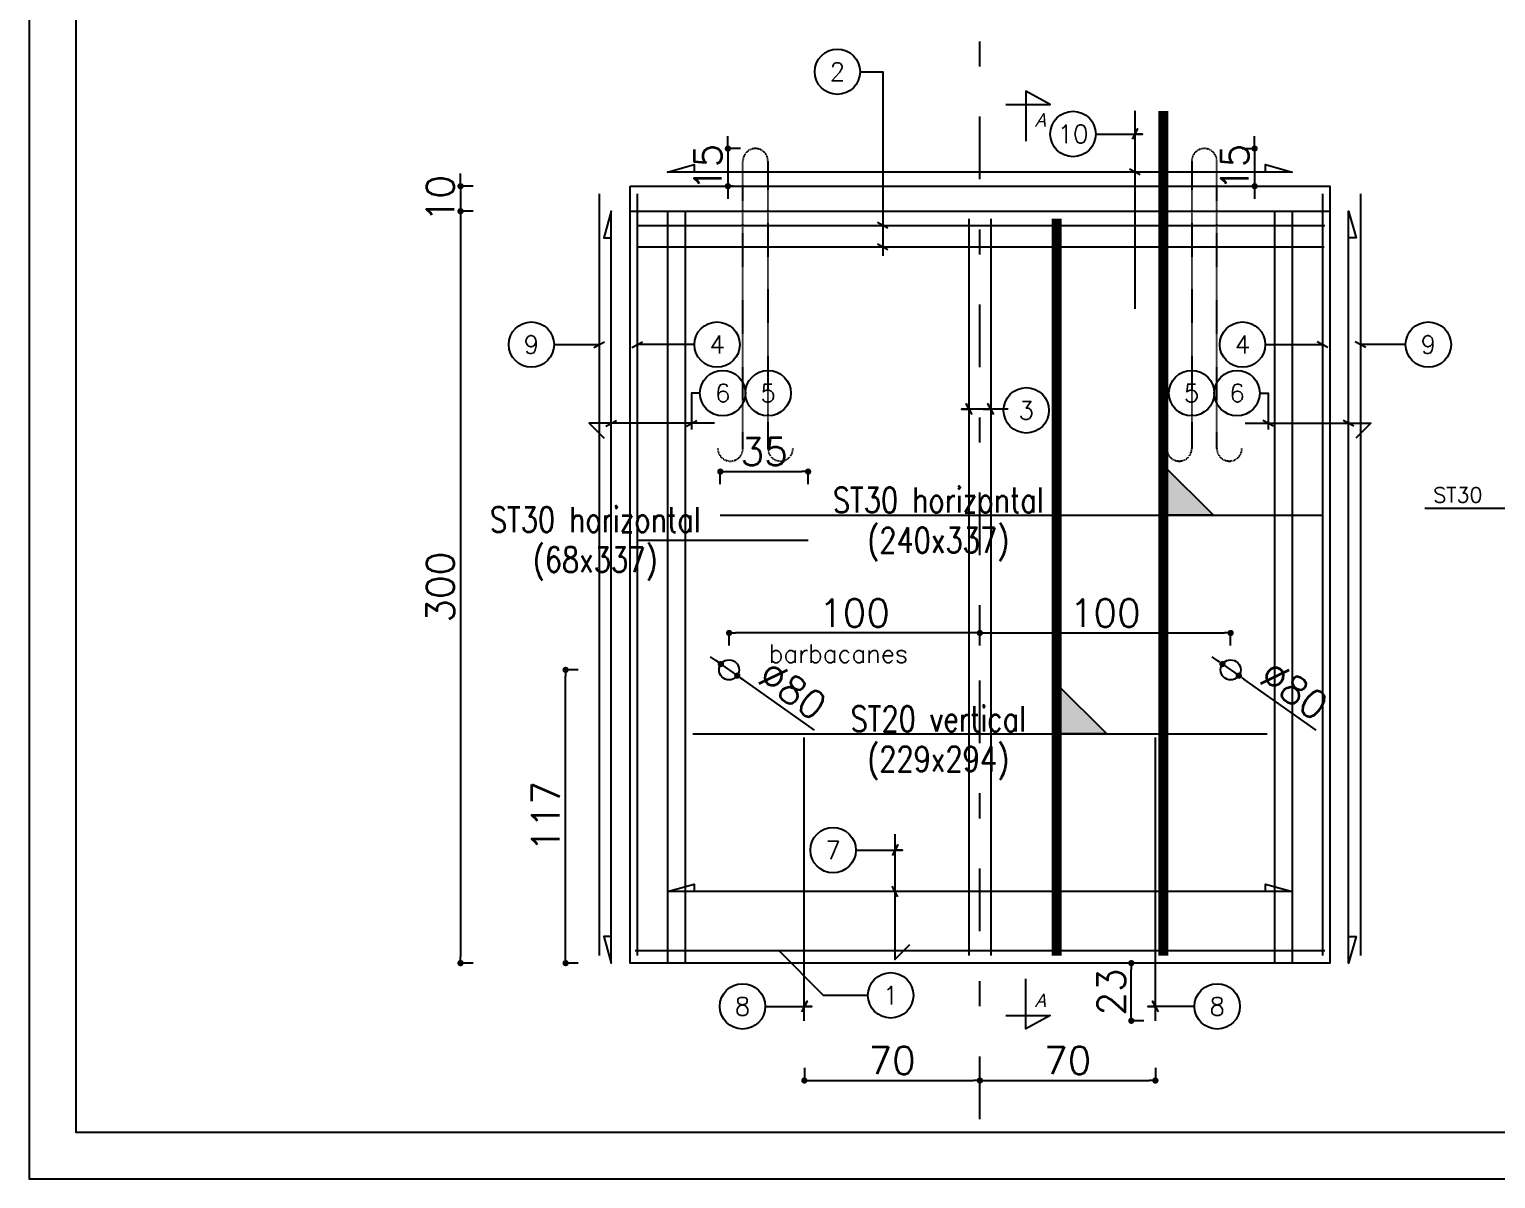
# Model space of a CAD drawing. Header units: millimetres. Extents: x -21776 to 63757, y -7870 to 8483.
# Drawn here: x -2690 to -2106, y -5309 to -4850 of the extents above; entities that cross this region are included whole.
import ezdxf
from ezdxf.enums import TextEntityAlignment as Align

# ---------------------------------------------------------------- set-up
doc = ezdxf.new("R2010")
doc.units = ezdxf.units.MM
doc.header["$PDMODE"] = 34
for name, pattern in [('CACHE', [9.525, 6.35, -3.175]), ('GrFeatureAxis', [0.85, 0.25, -0.2, 0.1, -0.2, 0.1]), ('HIDDEN2', [0.1875, 0.125, -0.0625])]:
    doc.linetypes.add(name, pattern=pattern)
for name, color, linetype in [('1', 7, 'Continuous'), ('COTATION', 1, 'Continuous'), ('GO-CARTOUCHE', 7, 'Continuous'), ('GO-COTATION', 1, 'Continuous'), ('GO-TEXTE', 9, 'Continuous'), ('GO-TEXTE-ACIER', 3, 'Continuous'), ('Grid', 7, 'Continuous'), ('préfa v', 2, 'Continuous'), ('STR_barbacan', 160, 'Continuous'), ('STR_TS', 22, 'Continuous'), ('STR_TS_TXT', 7, 'Continuous'), ('STR_TXT', 102, 'Continuous'), ('STR_VOI-POT', 6, 'Continuous')]:
    doc.layers.add(name, color=color, linetype=linetype)
doc.styles.add('FIN', font='romans.shx')
doc.styles.add('Lucida', font='')
doc.styles.get("Standard").update_dxf_attribs({"font": 'romans.shx'})
doc.styles.add('TEXTE', font='romans.shx')
doc.styles.add('TEXTE TS', font='romans.shx', dxfattribs={"width": 0.7, "oblique": 15})
doc.styles.get('Lucida').set_extended_font_data('Lucida Sans', italic=True)
doc.dimstyles.new('COUPE-20', dxfattribs={"dimscale": 0.5, "dimtxt": 22, "dimasz": 5, "dimexe": 0.05, "dimexo": 0, "dimgap": 5, "dimtad": 1, "dimdsep": 46, "dimtxsty": 'Standard', "dimblk1": 'DOT', "dimblk2": 'DOT', "dimsah": 1, "dimcen": 0, "dimdle": 150, "dimclrd": 1, "dimclre": 1, "dimclrt": 7, "dimadec": 0, "dimazin": 0, "dimtfac": 1, "dimtix": 1, "dimtmove": 2, "dimatfit": 3, "dimldrblk": 'DOT', "dimfxl": 0, "dimtvp": 1, "dimtolj": 1, "dimtzin": 0, "dimarcsym": 0})

# ---------------------------------------------------------------- blocks, each defined once
blk = doc.blocks.new('_DOT')
at = {"color": 0, "linetype": 'ByBlock'}
blk.add_line((-0.5, 0), (-1, 0), dxfattribs=at)
at = {"color": 0, "linetype": 'ByBlock', "const_width": 0.5}
blk.add_lwpolyline([(-0.25, 0, 1), (0.25, 0, 1)], format="xyb", close=True, dxfattribs=at)
blk = doc.blocks.new('*D1255')
at = {"layer": 'DEFPOINTS', "color": 0}
for p in [(-2369.48, -4913.03), (-2518.53, -4923.03), (-2369.48, -4923.03)]:
    blk.add_point(p, dxfattribs=at)
at = {"layer": 'STR_VOI-POT', "color": 1, "lineweight": -2}
for p, q in [((-2518.53, -4910.53), (-2518.53, -4908.03)), ((-2513.53, -4913.03), (-2518.56, -4913.03)), ((-2518.53, -4913.03), (-2518.53, -4923.03)), ((-2513.53, -4923.03), (-2518.56, -4923.03)), ((-2518.53, -4925.53), (-2518.53, -4928.03))]:
    blk.add_line(p, q, dxfattribs=at)
at = {"layer": 'STR_VOI-POT', "color": 1, "lineweight": -2, "xscale": 2.5, "yscale": 2.5, "zscale": 2.5}
for p, rotation in [((-2518.53, -4913.03), 270), ((-2518.53, -4923.03), 90)]:
    blk.add_blockref('_DOT', p, dxfattribs=dict(at, rotation=rotation))
at = {"layer": 'STR_VOI-POT', "color": 7, "insert": (-2526.53, -4918.03), "char_height": 11, "attachment_point": 5, "rotation": 90}
blk.add_mtext('\\A1;10', dxfattribs=at)
blk = doc.blocks.new('*D1256')
at = {"layer": 'DEFPOINTS', "color": 0}
for p in [(-2369.48, -4923.03), (-2518.53, -5223.03), (-2450.93, -5223.03)]:
    blk.add_point(p, dxfattribs=at)
at = {"layer": 'STR_VOI-POT', "color": 1, "lineweight": -2}
for p, q in [((-2513.53, -4923.03), (-2518.56, -4923.03)), ((-2518.53, -4925.53), (-2518.53, -5220.53)), ((-2513.53, -5223.03), (-2518.56, -5223.03))]:
    blk.add_line(p, q, dxfattribs=at)
at = {"layer": 'STR_VOI-POT', "color": 1, "lineweight": -2, "xscale": 2.5, "yscale": 2.5, "zscale": 2.5}
for p, rotation in [((-2518.53, -4923.03), 90), ((-2518.53, -5223.03), 270)]:
    blk.add_blockref('_DOT', p, dxfattribs=dict(at, rotation=rotation))
at = {"layer": 'STR_VOI-POT', "color": 7, "insert": (-2526.53, -5073.03), "char_height": 11, "attachment_point": 5, "rotation": 90}
blk.add_mtext('\\A1;300', dxfattribs=at)
blk = doc.blocks.new('mrega')
at = {"layer": 'STR_TS_TXT', "style": 'TEXTE TS', "width": 0.8}
for tag, p in [('ST10', (14.48, 0)), ('DIM', (14.48, -16)), ('NOTE', (14.48, -32))]:
    blk.add_attdef(tag, text='', height=10, dxfattribs=at).set_placement(p, align=Align.CENTER)
blk = doc.blocks.new('A$C6F247267')
blk.add_hatch(color=256).paths.add_polyline_path([(0, -0.2), (-0.2, 0), (0, 0)])
blk.add_lwpolyline([(-0.2, 0), (0, 0), (0, -0.2), (-0.2, 0)])
blk = doc.blocks.new('*D1259')
at = {"layer": 'DEFPOINTS', "color": 0}
for p in [(-2379.93, -5026.92), (-2414.93, -5044.29), (-2379.93, -5054.29)]:
    blk.add_point(p, dxfattribs=at)
at = {"layer": 'STR_VOI-POT', "color": 1, "lineweight": -2}
for p, q in [((-2414.93, -5031.92), (-2414.93, -5026.9)), ((-2412.43, -5026.92), (-2382.43, -5026.92)), ((-2379.93, -5031.92), (-2379.93, -5026.9))]:
    blk.add_line(p, q, dxfattribs=at)
at = {"layer": 'STR_VOI-POT', "color": 1, "lineweight": -2, "xscale": 2.5, "yscale": 2.5, "zscale": 2.5, "rotation": 180}
blk.add_blockref('_DOT', (-2414.93, -5026.92), dxfattribs=at)
at = {"layer": 'STR_VOI-POT', "color": 1, "lineweight": -2, "xscale": 2.5, "yscale": 2.5, "zscale": 2.5}
blk.add_blockref('_DOT', (-2379.93, -5026.92), dxfattribs=at)
at = {"layer": 'STR_VOI-POT', "color": 7, "insert": (-2397.43, -5018.92), "char_height": 11, "attachment_point": 5}
blk.add_mtext('\\A1;35', dxfattribs=at)
blk = doc.blocks.new('*D1262')
at = {"layer": 'DEFPOINTS', "color": 0}
for p in [(-2381.43, -5246.03), (-2311.43, -5269.87), (-2311.43, -5285.27)]:
    blk.add_point(p, dxfattribs=at)
at = {"layer": 'GO-COTATION', "color": 1, "lineweight": -2}
for p, q in [((-2381.43, -5264.87), (-2381.43, -5269.9)), ((-2378.93, -5269.87), (-2313.93, -5269.87)), ((-2311.43, -5274.87), (-2311.43, -5269.85))]:
    blk.add_line(p, q, dxfattribs=at)
at = {"layer": 'GO-COTATION', "color": 1, "lineweight": -2, "xscale": 2.5, "yscale": 2.5, "zscale": 2.5, "rotation": 180}
blk.add_blockref('_DOT', (-2381.43, -5269.87), dxfattribs=at)
at = {"layer": 'GO-COTATION', "color": 1, "lineweight": -2, "xscale": 2.5, "yscale": 2.5, "zscale": 2.5}
blk.add_blockref('_DOT', (-2311.43, -5269.87), dxfattribs=at)
at = {"layer": 'GO-COTATION', "color": 7, "insert": (-2346.43, -5261.87), "char_height": 11, "attachment_point": 5}
blk.add_mtext('\\A1;70', dxfattribs=at)
blk = doc.blocks.new('*D1263')
at = {"layer": 'DEFPOINTS', "color": 0}
for p in [(-2241.43, -5246.03), (-2241.43, -5269.87), (-2311.43, -5285.27)]:
    blk.add_point(p, dxfattribs=at)
at = {"layer": 'GO-COTATION', "color": 1, "lineweight": -2}
for p, q in [((-2241.43, -5264.87), (-2241.43, -5269.9)), ((-2311.43, -5274.87), (-2311.43, -5269.85)), ((-2308.93, -5269.87), (-2243.93, -5269.87))]:
    blk.add_line(p, q, dxfattribs=at)
at = {"layer": 'GO-COTATION', "color": 1, "lineweight": -2, "xscale": 2.5, "yscale": 2.5, "zscale": 2.5, "rotation": 180}
blk.add_blockref('_DOT', (-2311.43, -5269.87), dxfattribs=at)
at = {"layer": 'GO-COTATION', "color": 1, "lineweight": -2, "xscale": 2.5, "yscale": 2.5, "zscale": 2.5}
blk.add_blockref('_DOT', (-2241.43, -5269.87), dxfattribs=at)
at = {"layer": 'GO-COTATION', "color": 7, "insert": (-2276.43, -5261.87), "char_height": 11, "attachment_point": 5}
blk.add_mtext('\\A1;70', dxfattribs=at)
blk = doc.blocks.new('*D1264')
at = {"layer": 'DEFPOINTS', "color": 0}
for p in [(-2221.93, -4898.03), (-2213.23, -4913.03), (-2201.88, -4913.03)]:
    blk.add_point(p, dxfattribs=at)
at = {"layer": 'GO-COTATION', "color": 1, "lineweight": -2}
for p, q in [((-2201.88, -4895.53), (-2201.88, -4893.03)), ((-2206.88, -4898.03), (-2201.85, -4898.03)), ((-2201.88, -4898.03), (-2201.88, -4913.03)), ((-2206.88, -4913.03), (-2201.85, -4913.03)), ((-2201.88, -4915.53), (-2201.88, -4918.03))]:
    blk.add_line(p, q, dxfattribs=at)
at = {"layer": 'GO-COTATION', "color": 1, "lineweight": -2, "xscale": 2.5, "yscale": 2.5, "zscale": 2.5}
for p, rotation in [((-2201.88, -4898.03), 270), ((-2201.88, -4913.03), 90)]:
    blk.add_blockref('_DOT', p, dxfattribs=dict(at, rotation=rotation))
at = {"layer": 'GO-COTATION', "color": 7, "insert": (-2209.88, -4905.53), "char_height": 11, "attachment_point": 5, "rotation": 90}
blk.add_mtext('\\A1;15', dxfattribs=at)
blk = doc.blocks.new('*D1265')
at = {"layer": 'DEFPOINTS', "color": 0}
for p in [(-2400.93, -4898.03), (-2411.91, -4913.03), (-2409.64, -4913.03)]:
    blk.add_point(p, dxfattribs=at)
at = {"layer": 'GO-COTATION', "color": 1, "lineweight": -2}
for p, q in [((-2411.91, -4895.53), (-2411.91, -4893.03)), ((-2406.91, -4898.03), (-2411.93, -4898.03)), ((-2411.91, -4898.03), (-2411.91, -4913.03)), ((-2409.64, -4913.03), (-2411.93, -4913.03)), ((-2411.91, -4915.53), (-2411.91, -4918.03))]:
    blk.add_line(p, q, dxfattribs=at)
at = {"layer": 'GO-COTATION', "color": 1, "lineweight": -2, "xscale": 2.5, "yscale": 2.5, "zscale": 2.5}
for p, rotation in [((-2411.91, -4898.03), 270), ((-2411.91, -4913.03), 90)]:
    blk.add_blockref('_DOT', p, dxfattribs=dict(at, rotation=rotation))
at = {"layer": 'GO-COTATION', "color": 7, "insert": (-2419.91, -4905.53), "char_height": 11, "attachment_point": 5, "rotation": 90}
blk.add_mtext('\\A1;15', dxfattribs=at)
blk = doc.blocks.new('*D2270')
at = {"layer": 'DEFPOINTS', "color": 0}
for p in [(-2251.04, -5223.03), (-2171.93, -5223.03), (-2241.43, -5246.03)]:
    blk.add_point(p, dxfattribs=at)
at = {"layer": 'STR_barbacan', "color": 1, "lineweight": -2}
for p, q in [((-2246.04, -5223.03), (-2251.06, -5223.03)), ((-2251.04, -5243.53), (-2251.04, -5225.53)), ((-2246.04, -5246.03), (-2251.06, -5246.03))]:
    blk.add_line(p, q, dxfattribs=at)
at = {"layer": 'STR_barbacan', "color": 1, "lineweight": -2, "xscale": 2.5, "yscale": 2.5, "zscale": 2.5}
for p, rotation in [((-2251.04, -5223.03), 90), ((-2251.04, -5246.03), 270)]:
    blk.add_blockref('_DOT', p, dxfattribs=dict(at, rotation=rotation))
at = {"layer": 'STR_barbacan', "color": 7, "insert": (-2259.04, -5234.53), "char_height": 11, "attachment_point": 5, "rotation": 90}
blk.add_mtext('\\A1;23', dxfattribs=at)
blk = doc.blocks.new('*D2299')
at = {"layer": 'DEFPOINTS', "color": 0}
for p in [(-2411.43, -5091.3), (-2411.43, -5106.03), (-2311.43, -5223.03)]:
    blk.add_point(p, dxfattribs=at)
at = {"layer": 'STR_barbacan', "color": 1, "lineweight": -2}
for p, q in [((-2411.43, -5096.3), (-2411.43, -5091.27)), ((-2313.93, -5091.3), (-2408.93, -5091.3)), ((-2311.43, -5096.3), (-2311.43, -5091.27))]:
    blk.add_line(p, q, dxfattribs=at)
at = {"layer": 'STR_barbacan', "color": 1, "lineweight": -2, "xscale": 2.5, "yscale": 2.5, "zscale": 2.5, "rotation": 180}
blk.add_blockref('_DOT', (-2411.43, -5091.3), dxfattribs=at)
at = {"layer": 'STR_barbacan', "color": 1, "lineweight": -2, "xscale": 2.5, "yscale": 2.5, "zscale": 2.5}
blk.add_blockref('_DOT', (-2311.43, -5091.3), dxfattribs=at)
at = {"layer": 'STR_barbacan', "color": 7, "insert": (-2361.43, -5083.3), "char_height": 11, "attachment_point": 5}
blk.add_mtext('\\A1;100', dxfattribs=at)
blk = doc.blocks.new('*D2300')
at = {"layer": 'DEFPOINTS', "color": 0}
for p in [(-2476.62, -5106.03), (-2411.43, -5106.03), (-2450.93, -5223.03)]:
    blk.add_point(p, dxfattribs=at)
at = {"layer": 'STR_barbacan', "color": 1, "lineweight": -2}
for p, q in [((-2471.62, -5106.03), (-2476.65, -5106.03)), ((-2476.62, -5220.53), (-2476.62, -5108.53)), ((-2471.62, -5223.03), (-2476.65, -5223.03))]:
    blk.add_line(p, q, dxfattribs=at)
at = {"layer": 'STR_barbacan', "color": 1, "lineweight": -2, "xscale": 2.5, "yscale": 2.5, "zscale": 2.5}
for p, rotation in [((-2476.62, -5106.03), 90), ((-2476.62, -5223.03), 270)]:
    blk.add_blockref('_DOT', p, dxfattribs=dict(at, rotation=rotation))
at = {"layer": 'STR_barbacan', "color": 7, "insert": (-2484.62, -5164.53), "char_height": 11, "attachment_point": 5, "rotation": 90}
blk.add_mtext('\\A1;117', dxfattribs=at)
blk = doc.blocks.new('*D2301')
at = {"layer": 'DEFPOINTS', "color": 0}
for p in [(-2211.43, -5091.3), (-2211.43, -5106.03), (-2311.43, -5223.03)]:
    blk.add_point(p, dxfattribs=at)
at = {"layer": 'STR_barbacan', "color": 1, "lineweight": -2}
for p, q in [((-2311.43, -5096.3), (-2311.43, -5091.27)), ((-2308.93, -5091.3), (-2213.93, -5091.3)), ((-2211.43, -5096.3), (-2211.43, -5091.27))]:
    blk.add_line(p, q, dxfattribs=at)
at = {"layer": 'STR_barbacan', "color": 1, "lineweight": -2, "xscale": 2.5, "yscale": 2.5, "zscale": 2.5, "rotation": 180}
blk.add_blockref('_DOT', (-2311.43, -5091.3), dxfattribs=at)
at = {"layer": 'STR_barbacan', "color": 1, "lineweight": -2, "xscale": 2.5, "yscale": 2.5, "zscale": 2.5}
blk.add_blockref('_DOT', (-2211.43, -5091.3), dxfattribs=at)
at = {"layer": 'STR_barbacan', "color": 7, "insert": (-2261.43, -5083.3), "char_height": 11, "attachment_point": 5}
blk.add_mtext('\\A1;100', dxfattribs=at)
blk = doc.blocks.new('*D2302')
at = {"layer": 'DEFPOINTS', "color": 0}
for p in [(-2414.7, -5103.72), (-2408.17, -5108.33)]:
    blk.add_point(p, dxfattribs=at)
at = {"layer": 'STR_barbacan', "color": 1, "lineweight": -2}
for p, q in [((-2416.75, -5102.28), (-2418.79, -5100.84)), ((-2414.7, -5103.72), (-2408.17, -5108.33)), ((-2377.31, -5130.09), (-2406.12, -5109.77))]:
    blk.add_line(p, q, dxfattribs=at)
at = {"layer": 'STR_barbacan', "color": 1, "lineweight": -2, "xscale": 2.5, "yscale": 2.5, "zscale": 2.5}
for p, rotation in [((-2414.7, -5103.72), 324.8098080391978), ((-2408.17, -5108.33), 144.8098080391978)]:
    blk.add_blockref('_DOT', p, dxfattribs=dict(at, rotation=rotation))
at = {"layer": 'STR_barbacan', "color": 7, "insert": (-2386.08, -5114.12), "char_height": 11, "attachment_point": 5, "rotation": 324.80981}
blk.add_mtext('\\A1;∅80', dxfattribs=at)
blk = doc.blocks.new('*D2303')
at = {"layer": 'DEFPOINTS', "color": 0}
for p in [(-2214.7, -5103.72), (-2208.17, -5108.33)]:
    blk.add_point(p, dxfattribs=at)
at = {"layer": 'STR_barbacan', "color": 1, "lineweight": -2}
for p, q in [((-2216.75, -5102.28), (-2218.79, -5100.84)), ((-2214.7, -5103.72), (-2208.17, -5108.33)), ((-2177.31, -5130.09), (-2206.12, -5109.77))]:
    blk.add_line(p, q, dxfattribs=at)
at = {"layer": 'STR_barbacan', "color": 1, "lineweight": -2, "xscale": 2.5, "yscale": 2.5, "zscale": 2.5}
for p, rotation in [((-2214.7, -5103.72), 324.8098080391959), ((-2208.17, -5108.33), 144.8098080391959)]:
    blk.add_blockref('_DOT', p, dxfattribs=dict(at, rotation=rotation))
at = {"layer": 'STR_barbacan', "color": 7, "insert": (-2186.08, -5114.12), "char_height": 11, "attachment_point": 5, "rotation": 324.80981}
blk.add_mtext('\\A1;∅80', dxfattribs=at)

msp = doc.modelspace()

# ---------------------------------------------------------------- linework, layer by layer
at = {"layer": '1', "color": 252, "linetype": 'HIDDEN2', "ltscale": 0.05}
for points in [[(-2415.92899, -5017.71649, 1), (-2405.93299, -5017.71649), (-2405.93299, -4913.02724), (-2405.93299, -4903.02524, -1), (-2395.93699, -4903.02524), (-2395.93699, -4913.02724), (-2395.93699, -5017.71649, 1), (-2385.94099, -5017.71649)], [(-2206.94099, -5017.71649, -1), (-2216.93699, -5017.71649), (-2216.93699, -4913.02724), (-2216.93699, -4903.02524, 1), (-2226.93299, -4903.02524), (-2226.93299, -4913.02724), (-2226.93299, -5017.71649, -1), (-2236.92899, -5017.71649)]]:
    msp.add_lwpolyline(points, format="xyb", dxfattribs=at)
at = {"layer": 'COTATION'}
for points in [[(-2265.23676, -4892.22156), (-2246.64775, -4892.22156), (-2249.64775, -4892.22156), (-2248.52643, -4890.10024), (-2250.76907, -4894.34288)], [(-2197.49264, -4907.40508), (-2197.49264, -4904.40508), (-2186.93499, -4907.40508), (-2435.93499, -4907.40508), (-2425.37735, -4904.40508), (-2425.37735, -4907.40508)], [(-2247.52643, -4908.5264), (-2251.76907, -4906.28376)], [(-2458.42559, -5212.46959), (-2461.42559, -5212.46959), (-2458.42559, -5223.02724), (-2458.42559, -4923.02724), (-2461.42559, -4933.58489), (-2458.42559, -4933.58489)], [(-2164.44439, -5212.46959), (-2161.4444, -5212.46959), (-2164.44439, -5223.02724), (-2164.44439, -4923.02724), (-2161.4444, -4933.58489), (-2164.44439, -4933.58489)], [(-2348.07078, -4929.82063), (-2352.31342, -4927.57799)], [(-2348.07078, -4938.38679), (-2352.31342, -4936.14415)], [(-2465.30316, -4977.36468), (-2461.06052, -4975.12204)], [(-2450.23766, -4977.36468), (-2445.99502, -4975.12204)], [(-2172.63232, -4977.36468), (-2176.87497, -4975.12204)], [(-2157.56682, -4977.36468), (-2161.80946, -4975.12204)], [(-2481.20701, -4976.24336), (-2463.18184, -4976.24336)], [(-2425.25046, -4976.24336), (-2448.11634, -4976.24336)], [(-2197.61953, -4976.24336), (-2174.75365, -4976.24336)], [(-2141.66297, -4976.24336), (-2159.68814, -4976.24336)], [(-2423.04077, -4995.61785), (-2426.36018, -4995.61785), (-2426.36018, -5010.10501)], [(-2199.82922, -4995.61785), (-2196.50981, -4995.61785), (-2196.50981, -5010.10501)], [(-2300.19692, -5002.03363), (-2318.78594, -5002.03363), (-2315.78594, -5002.03363), (-2316.90726, -4999.91231), (-2314.66462, -5004.15495)], [(-2301.94064, -5002.03363), (-2310.08405, -5002.03363), (-2307.08405, -5002.03363), (-2308.20537, -4999.91231), (-2305.96273, -5004.15495)], [(-2460.54691, -5008.77651), (-2456.30427, -5006.53387)], [(-2428.4815, -5008.77651), (-2424.23886, -5006.53387)], [(-2194.38849, -5008.77651), (-2198.63113, -5006.53387)], [(-2162.32307, -5008.77651), (-2166.56571, -5006.53387)], [(-2133.94215, -5041.48575), (-2094.51257, -5041.48575), (-2097.51257, -5041.48575), (-2096.39125, -5039.36442), (-2098.63389, -5043.60707)], [(-2360.90887, -5177.93751), (-2342.31985, -5177.93751), (-2345.31985, -5177.93751), (-2344.19853, -5175.81619), (-2346.44117, -5180.05883)], [(-2197.49264, -5194.4673), (-2197.49264, -5191.46731), (-2186.93499, -5194.4673), (-2435.93499, -5194.4673), (-2425.37735, -5191.46731), (-2425.37735, -5194.4673)], [(-2344.19853, -5196.58862), (-2346.44117, -5192.34598)], [(-2356.04631, -5235.88967), (-2373.75703, -5235.88967), (-2391.61945, -5218.02724)], [(-2397.02401, -5240.29344), (-2378.43499, -5240.29344), (-2381.43499, -5240.29344), (-2380.31367, -5238.17212), (-2382.55631, -5242.41476)], [(-2225.84598, -5240.29344), (-2244.43499, -5240.29344), (-2241.43499, -5240.29344), (-2242.55631, -5238.17212), (-2240.31367, -5242.41476)]]:
    msp.add_lwpolyline(points, dxfattribs=at)
at = {"layer": 'GO-CARTOUCHE', "linetype": 'Continuous'}
for points in [[(-1576.83565, -5309.04286), (-1576.83565, -4521.54286), (-2690.472, -4521.54286), (-2690.472, -5309.04286)], [(-1595.3944, -5290.48411), (-1595.3944, -4540.10161), (-2671.91325, -4540.10161), (-2671.91325, -5290.48411)]]:
    msp.add_lwpolyline(points, close=True, dxfattribs=at)
at = {"layer": 'GO-COTATION'}
msp.add_lwpolyline([(-2359.19036, -4867.3779), (-2350.1921, -4867.3779), (-2350.1921, -4940.83497)], dxfattribs=at)
at = {"layer": 'GO-TEXTE', "flags": 128}
for points in [[(-2301.1103, -4880.44747), (-2283.46256, -4880.44747), (-2293.14061, -4875.16741), (-2293.14061, -4895.08889)], [(-2301.1103, -5243.97744), (-2283.46256, -5243.97744), (-2293.14061, -5249.2575), (-2293.14061, -5229.33602)]]:
    msp.add_lwpolyline(points, dxfattribs=at)
at = {"layer": 'GO-TEXTE-ACIER'}
for centre in [(-2368.24712, -4867.3779), (-2274.29353, -4892.22156), (-2490.26378, -4976.24336), (-2416.22276, -4976.24336), (-2206.67629, -4976.24336), (-2132.60621, -4976.24336), (-2413.98401, -4995.61785), (-2395.87048, -4995.61785), (-2226.9995, -4995.61785), (-2208.88598, -4995.61785), (-2292.92417, -5002.4845), (-2369.96563, -5177.93751), (-2346.98955, -5235.88967), (-2406.08077, -5240.29344), (-2216.78921, -5240.29344)]:
    msp.add_circle(centre, 9.05676, dxfattribs=at)
at = {"layer": 'Grid', "color": 4, "linetype": 'GrFeatureAxis', "lineweight": 25, "ltscale": 100}
msp.add_line((-2311.43499, -5285.26586), (-2311.43499, -4661.55005), dxfattribs=at)
at = {"layer": 'préfa v'}
for points in [[(-2450.93499, -4913.02724), (-2171.93499, -4913.02724), (-2171.93499, -5223.02724), (-2450.93499, -5223.02724), (-2450.93499, -4913.02724)], [(-2450.93499, -4923.02724), (-2171.93499, -4923.02724)], [(-2435.93499, -4923.02724), (-2435.93499, -5223.02724)], [(-2428.93499, -4923.02724), (-2428.93499, -5223.02724)], [(-2193.93499, -4923.02724), (-2193.93499, -5223.02724)], [(-2186.93499, -4923.02724), (-2186.93499, -5223.02724)]]:
    msp.add_lwpolyline(points, dxfattribs=at)
at = {"layer": 'STR_barbacan'}
for centre in [(-2411.43499, -5106.02724), (-2211.43499, -5106.02724)]:
    msp.add_circle(centre, 4, dxfattribs=at)
at = {"layer": 'STR_TS', "linetype": 'CACHE', "ltscale": 2, "const_width": 4}
msp.add_lwpolyline([(-2238.29346, -5220.02724), (-2238.29346, -4883.02724)], dxfattribs=at)
at = {"layer": 'STR_TS', "const_width": 4}
msp.add_lwpolyline([(-2280.825, -5220.02724), (-2280.825, -4926.02724)], dxfattribs=at)
at = {"layer": 'STR_TS', "color": 3}
for points in [[(-2414.93499, -5044.29331), (-2174.93499, -5044.29331)], [(-2447.93499, -5054.29331), (-2379.93499, -5054.29331)], [(-2425.93499, -5131.60001), (-2196.93499, -5131.60001)]]:
    msp.add_lwpolyline(points, dxfattribs=at)
at = {"layer": 'STR_VOI-POT'}
for points in [[(-2249.64775, -4883.02724), (-2249.64775, -4962.02724)], [(-2463.18184, -4916.02724), (-2463.18184, -5220.02724)], [(-2448.11634, -4916.02724), (-2448.11634, -5220.02724)], [(-2174.75365, -4916.02724), (-2174.75365, -5220.02724)], [(-2159.68814, -4916.02724), (-2159.68814, -5220.02724)], [(-2447.93499, -4928.69931), (-2173.93499, -4928.69931)], [(-2315.78594, -4926.02724), (-2315.78594, -5220.02724)], [(-2307.08405, -4926.02724), (-2307.08405, -5220.02724)], [(-2447.93499, -4937.26547), (-2174.07602, -4937.26547)], [(-2417.27817, -5007.65519), (-2467.27817, -5007.65519), (-2461.29628, -5013.63707)], [(-2205.59181, -5007.65519), (-2155.59181, -5007.65519), (-2161.5737, -5013.63707)], [(-2381.43499, -5246.02724), (-2381.43499, -5133.02724)], [(-2241.43499, -5246.02724), (-2241.43499, -5133.02724)], [(-2345.31985, -5171.54697), (-2345.31985, -5221.54697), (-2339.33797, -5215.56508)], [(-2448.93499, -5218.02724), (-2173.93499, -5218.02724)]]:
    msp.add_lwpolyline(points, dxfattribs=at)

# ---------------------------------------------------------------- block references
at = {"layer": 'STR_TS', "xscale": 100, "yscale": 100, "zscale": 100, "rotation": 180}
for p in [(-2238.29346, -5044.29331), (-2280.825, -5131.60001)]:
    msp.add_blockref('A$C6F247267', p, dxfattribs=at)
at = {"layer": 'STR_TS_TXT'}
for p, values in [((-2342.52591, -5043.26694), {'ST10': 'ST30 horizontal', 'DIM': '(240x337)'}), ((-2479.33111, -5051.0451), {'ST10': 'ST30 horizontal', 'DIM': '(68x337)'}), ((-2342.52591, -5130.57364), {'ST10': 'ST20 vertical', 'DIM': '(229x294)'})]:
    msp.add_blockref('mrega', p, dxfattribs=at).add_auto_attribs(values)

# ---------------------------------------------------------------- texts
at = {"layer": 'GO-TEXTE', "linetype": 'Continuous', "style": 'Lucida'}
for rotation, p in [(0.00179755, (-2289.52546, -4889.24023)), (359.99820245, (-2289.52563, -5240.50468))]:
    msp.add_text('A', height=5.32, rotation=rotation, dxfattribs=at).set_placement(p)
at = {"layer": 'GO-TEXTE-ACIER', "style": 'TEXTE'}
for s, p in [('2', (-2368.24712, -4867.3779)), ('10', (-2274.29353, -4892.22156)), ('9', (-2490.26378, -4976.24336)), ('4', (-2416.19369, -4976.24336)), ('4', (-2206.67629, -4976.24336)), ('9', (-2132.60621, -4976.24336)), ('6', (-2413.98401, -4995.61785)), ('5', (-2395.87048, -4995.61785)), ('5', (-2226.9995, -4995.61785)), ('6', (-2208.88598, -4995.61785)), ('3', (-2292.92417, -5002.4845)), ('7', (-2369.96563, -5177.93751)), ('1', (-2346.98955, -5235.88967)), ('8', (-2406.08077, -5240.29344)), ('8', (-2216.78921, -5240.29344))]:
    msp.add_text(s, height=7.2, dxfattribs=at).set_placement(p, align=Align.MIDDLE_CENTER)
at = {"layer": 'STR_barbacan', "style": 'TEXTE'}
msp.add_text('barbacanes', height=7.2, dxfattribs=at).set_placement((-2367.85707, -5099.55331), align=Align.MIDDLE_CENTER)
at = {"layer": 'STR_TXT', "style": 'FIN'}
msp.add_text('ST30', height=6, dxfattribs=at).set_placement((-2120.82265, -5039.21289), align=Align.CENTER)

# ---------------------------------------------------------------- dimensions: what is measured, and where the dimension line sits
at = {"layer": 'GO-COTATION'}
for base, p1, p2, picture, middle in [((-2411.90713, -4913.02724), (-2400.93499, -4898.02724), (-2409.6401, -4913.02724), '*D1265', (-2419.90713, -4905.52724)), ((-2201.87635, -4913.02724), (-2221.93499, -4898.02724), (-2213.22988, -4913.02724), '*D1264', (-2209.87635, -4905.52724))]:
    dim = msp.add_linear_dim(base=base, p1=p1, p2=p2, angle=90, dimstyle='COUPE-20', dxfattribs=at)
    dim.commit()
    dim.dimension.update_dxf_attribs({"geometry": picture, "text_midpoint": middle})
for base, p1, p2, picture, middle in [((-2311.43499, -5269.87477), (-2381.43499, -5246.02724), (-2311.43499, -5285.26586), '*D1262', (-2346.43499, -5261.87477)), ((-2241.43499, -5269.87477), (-2311.43499, -5285.26586), (-2241.43499, -5246.02724), '*D1263', (-2276.43499, -5261.87477))]:
    dim = msp.add_linear_dim(base=base, p1=p1, p2=p2, dimstyle='COUPE-20', dxfattribs=at)
    dim.commit()
    dim.dimension.update_dxf_attribs({"geometry": picture, "text_midpoint": middle})
at = {"layer": 'STR_barbacan'}
dim = msp.add_linear_dim(base=(-2411.43499, -5091.2989), p1=(-2311.43499, -5223.02724), p2=(-2411.43499, -5106.02724), dimstyle='COUPE-20', dxfattribs=at)
dim.commit()
dim.dimension.update_dxf_attribs({"geometry": '*D2299', "text_midpoint": (-2361.43499, -5083.2989)})
for base, p1, p2, angle, picture, middle in [((-2211.43499, -5091.2989), (-2311.43499, -5223.02724), (-2211.43499, -5106.02724), 180, '*D2301', (-2261.43499, -5083.2989)), ((-2476.62268, -5106.02724), (-2450.93499, -5223.02724), (-2411.43499, -5106.02724), 90, '*D2300', (-2484.62268, -5164.52724)), ((-2251.03901, -5223.02724), (-2241.43499, -5246.02724), (-2171.93499, -5223.02724), 90, '*D2270', (-2259.03901, -5234.52724))]:
    dim = msp.add_linear_dim(base=base, p1=p1, p2=p2, angle=angle, dimstyle='COUPE-20', dxfattribs=at)
    dim.commit()
    dim.dimension.update_dxf_attribs({"geometry": picture, "text_midpoint": middle})
for p1, p2, picture, middle in [((-2414.70397, -5103.72207), (-2408.16602, -5108.33241), '*D2302', (-2386.08223, -5114.11614)), ((-2214.70397, -5103.72207), (-2208.16602, -5108.33241), '*D2303', (-2186.08223, -5114.11614))]:
    dim = msp.add_diameter_dim_2p(p1=p1, p2=p2, dimstyle='COUPE-20', override={"dimlfac": 10}, dxfattribs=at)
    dim.commit()
    dim.dimension.update_dxf_attribs({"geometry": picture, "text_midpoint": middle})
at = {"layer": 'STR_VOI-POT'}
for base, p1, p2, picture, middle in [((-2518.53412, -4923.02724), (-2369.48374, -4913.02724), (-2369.48374, -4923.02724), '*D1255', (-2526.53412, -4918.02724)), ((-2518.53412, -5223.02724), (-2369.48374, -4923.02724), (-2450.93499, -5223.02724), '*D1256', (-2526.53412, -5073.02724))]:
    dim = msp.add_linear_dim(base=base, p1=p1, p2=p2, angle=90, dimstyle='COUPE-20', dxfattribs=at)
    dim.commit()
    dim.dimension.update_dxf_attribs({"geometry": picture, "text_midpoint": middle})
dim = msp.add_linear_dim(base=(-2379.93499, -5026.92128), p1=(-2414.93499, -5044.29331), p2=(-2379.93499, -5054.29331), dimstyle='COUPE-20', dxfattribs=at)
dim.commit()
dim.dimension.update_dxf_attribs({"geometry": '*D1259', "text_midpoint": (-2397.43499, -5018.92128)})

doc.saveas('drawing.dxf')
